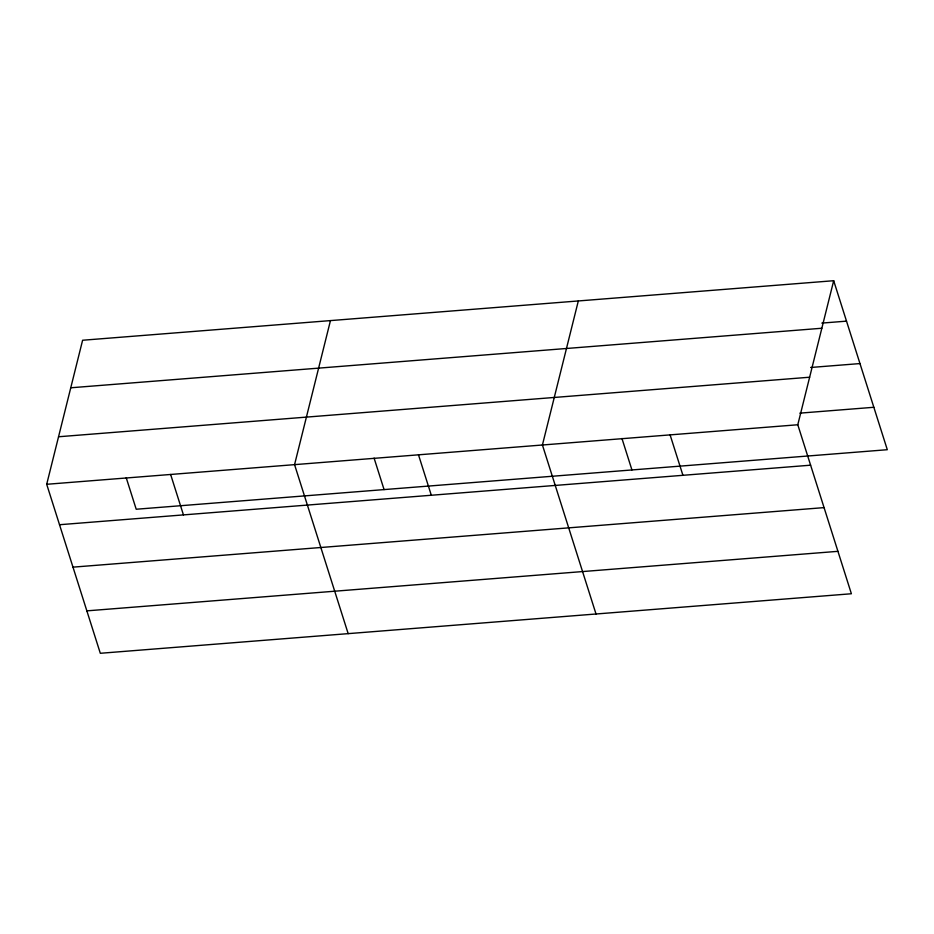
<?xml version="1.0" encoding="UTF-8"?>
<svg xmlns="http://www.w3.org/2000/svg" width="934" height="934" viewBox="0 0 934 934"><rect width="100%" height="100%" fill="white"/><g stroke="black" fill="none" stroke-linecap="round" stroke-linejoin="round"><path stroke-width="1.4" d="M833.688 280.714L797.788 424.76L851.388 593.755L100.312 653.286L46.7 484.291L82.612 340.245L833.688 280.714L887.3 449.709L136.212 509.24L126.23 477.764M330.461 320.596L294.56 464.653L348.172 633.649M578.321 300.946L542.421 445.004L596.02 614M821.85 323.094L846.519 321.144M70.762 387.785L821.838 328.243M810.642 367.482L859.981 363.571M58.55 436.762L809.638 377.219M799.843 413.143L873.839 407.282M46.7 484.291L797.788 424.76M59.531 524.721L810.607 465.19M72.98 567.148L824.068 507.617M86.85 610.859L837.938 551.329M670.098 434.882L682.929 475.313M621.951 438.466L631.933 469.942M418.49 454.823L431.31 495.253M374.09 458.115L384.072 489.591M170.63 474.472L183.449 514.903"/></g></svg>
